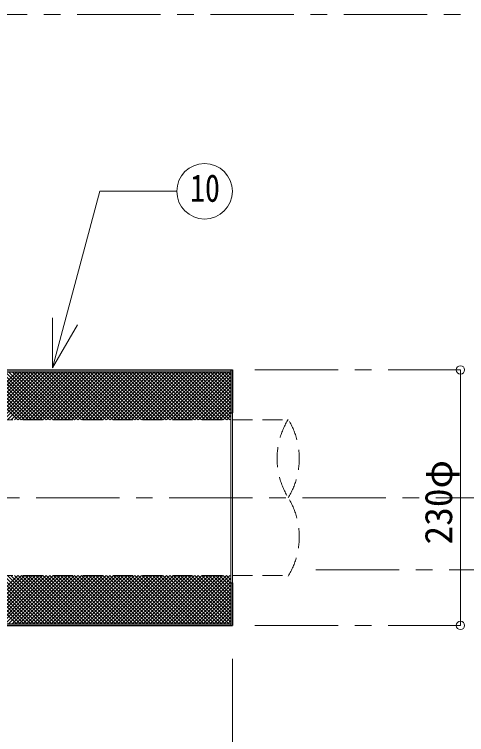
# Model space of a CAD drawing. Units: millimetres at full size, sheet at 1:15; details may follow other scales. Extents: x -3171 to 2904, y -2098 to 2117.
# Drawn here: x 58 to 465, y -1009 to -360 of the extents above; entities that cross this region are included whole.
import ezdxf
from ezdxf.enums import TextEntityAlignment as Align

# ---------------------------------------------------------------- set-up
doc = ezdxf.new("R2010")
doc.units = ezdxf.units.MM
doc.header["$LTSCALE"] = 15
doc.header["$PDMODE"] = 32
doc.header["$PDSIZE"] = 7.5
doc.linetypes.add('CHAIN1', pattern=[8, 5, -1, 1, -1])
doc.linetypes.add('DASHED1', pattern=[1.8, 1.2, -0.6])
doc.layers.add('0-0_ﾚｲﾔ1', color=4, linetype='Continuous', lineweight=9)
doc.styles.add('ＭＳ ゴシック', font='')
doc.styles.get('ＭＳ ゴシック').set_extended_font_data('MS Gothic')

msp = doc.modelspace()

# ---------------------------------------------------------------- linework, layer by layer
at = {"layer": '0-0_ﾚｲﾔ1', "linetype": 'CHAIN1'}
for p, q in [((-245.38, -360.45), (869.62, -360.45)), ((274.62, -680.45), (459.62, -680.45)), ((-642.38, -795.45), (674.62, -795.45)), ((329.62, -860.45), (674.62, -860.45)), ((274.62, -910.45), (459.62, -910.45)), ((254.62, -940.45), (254.62, -1585.45))]:
    msp.add_line(p, q, dxfattribs=at)
at = {"layer": '0-0_ﾚｲﾔ1', "color": 7, "lineweight": 18}
for p, q in [((92.49, -678.69), (135.1, -519.67)), ((204.35, -519.67), (135.1, -519.67)), ((92.49, -678.69), (92.49, -633.69)), ((92.49, -678.69), (114.99, -639.72)), ((253.02, -871.95), (253.02, -718.95)), ((254.62, -871.95), (254.62, -718.95))]:
    msp.add_line(p, q, dxfattribs=at)
at = {"layer": '0-0_ﾚｲﾔ1', "color": 5, "lineweight": 25}
for p, q in [((-345.38, -680.45), (254.62, -680.45)), ((253.02, -680.45), (253.02, -718.95)), ((254.62, -680.45), (254.62, -718.95)), ((-345.38, -682.05), (253.02, -682.05)), ((253.02, -718.95), (254.62, -718.95)), ((253.02, -871.95), (253.02, -910.45)), ((-345.38, -908.85), (253.02, -908.85)), ((-345.38, -910.45), (254.62, -910.45))]:
    msp.add_line(p, q, dxfattribs=at)
at = {"layer": '0-0_ﾚｲﾔ1'}
for p, q in [((459.62, -680.45), (459.62, -910.45)), ((16.95, -725.35), (60.25, -682.05)), ((17.92, -682.05), (61.22, -725.35)), ((20.13, -725.35), (63.43, -682.05)), ((21.11, -682.05), (64.41, -725.35)), ((23.31, -725.35), (66.61, -682.05)), ((24.29, -682.05), (67.59, -725.35)), ((26.5, -725.35), (69.8, -682.05)), ((27.47, -682.05), (70.77, -725.35)), ((29.68, -725.35), (72.98, -682.05)), ((30.65, -682.05), (73.95, -725.35)), ((32.86, -725.35), (76.16, -682.05)), ((33.83, -682.05), (77.13, -725.35)), ((36.04, -725.35), (79.34, -682.05)), ((37.02, -682.05), (80.32, -725.35)), ((39.22, -725.35), (82.52, -682.05)), ((40.2, -682.05), (83.5, -725.35)), ((42.41, -725.35), (85.71, -682.05)), ((43.38, -682.05), (86.68, -725.35)), ((45.59, -725.35), (88.89, -682.05)), ((46.56, -682.05), (89.86, -725.35)), ((48.77, -725.35), (92.07, -682.05)), ((49.74, -682.05), (93.04, -725.35)), ((51.95, -725.35), (95.25, -682.05)), ((52.93, -682.05), (96.23, -725.35)), ((55.13, -725.35), (98.43, -682.05)), ((56.11, -682.05), (99.41, -725.35)), ((58.32, -725.35), (101.62, -682.05)), ((59.29, -682.05), (102.59, -725.35)), ((61.5, -725.35), (104.8, -682.05)), ((62.47, -682.05), (105.77, -725.35)), ((64.68, -725.35), (107.98, -682.05)), ((65.65, -682.05), (108.95, -725.35)), ((67.86, -725.35), (111.16, -682.05)), ((68.84, -682.05), (112.14, -725.35)), ((71.04, -725.35), (114.34, -682.05)), ((72.02, -682.05), (115.32, -725.35)), ((74.23, -725.35), (117.53, -682.05)), ((75.2, -682.05), (118.5, -725.35)), ((77.41, -725.35), (120.71, -682.05)), ((78.38, -682.05), (121.68, -725.35)), ((80.59, -725.35), (123.89, -682.05)), ((81.56, -682.05), (124.86, -725.35)), ((83.77, -725.35), (127.07, -682.05)), ((84.74, -682.05), (128.04, -725.35)), ((86.95, -725.35), (130.25, -682.05)), ((87.93, -682.05), (131.23, -725.35)), ((90.14, -725.35), (133.44, -682.05)), ((91.11, -682.05), (134.41, -725.35)), ((93.32, -725.35), (136.62, -682.05)), ((94.29, -682.05), (137.59, -725.35)), ((96.5, -725.35), (139.8, -682.05)), ((97.47, -682.05), (140.77, -725.35)), ((99.68, -725.35), (142.98, -682.05)), ((100.65, -682.05), (143.95, -725.35)), ((102.86, -725.35), (146.16, -682.05)), ((103.84, -682.05), (147.14, -725.35)), ((106.05, -725.35), (149.35, -682.05)), ((107.02, -682.05), (150.32, -725.35)), ((109.23, -725.35), (152.53, -682.05)), ((110.2, -682.05), (153.5, -725.35)), ((112.41, -725.35), (155.71, -682.05)), ((113.38, -682.05), (156.68, -725.35)), ((115.59, -725.35), (158.89, -682.05)), ((116.56, -682.05), (159.86, -725.35)), ((118.77, -725.35), (162.07, -682.05)), ((119.75, -682.05), (163.05, -725.35)), ((121.96, -725.35), (165.26, -682.05)), ((122.93, -682.05), (166.23, -725.35)), ((125.14, -725.35), (168.44, -682.05)), ((126.11, -682.05), (169.41, -725.35)), ((128.32, -725.35), (171.62, -682.05)), ((129.29, -682.05), (172.59, -725.35)), ((131.5, -725.35), (174.8, -682.05)), ((132.47, -682.05), (175.77, -725.35)), ((134.68, -725.35), (177.98, -682.05)), ((135.66, -682.05), (178.96, -725.35)), ((137.86, -725.35), (181.16, -682.05)), ((138.84, -682.05), (182.14, -725.35)), ((141.05, -725.35), (184.35, -682.05)), ((142.02, -682.05), (185.32, -725.35)), ((144.23, -725.35), (187.53, -682.05)), ((145.2, -682.05), (188.5, -725.35)), ((147.41, -725.35), (190.71, -682.05)), ((148.38, -682.05), (191.68, -725.35)), ((150.59, -725.35), (193.89, -682.05)), ((151.57, -682.05), (194.87, -725.35)), ((153.77, -725.35), (197.07, -682.05)), ((154.75, -682.05), (198.05, -725.35)), ((156.96, -725.35), (200.26, -682.05)), ((157.93, -682.05), (201.23, -725.35)), ((160.14, -725.35), (203.44, -682.05)), ((161.11, -682.05), (204.41, -725.35)), ((163.32, -725.35), (206.62, -682.05)), ((164.29, -682.05), (207.59, -725.35)), ((166.5, -725.35), (209.8, -682.05)), ((167.48, -682.05), (210.78, -725.35)), ((169.68, -725.35), (212.98, -682.05)), ((170.66, -682.05), (213.96, -725.35)), ((172.87, -725.35), (216.17, -682.05)), ((173.84, -682.05), (217.14, -725.35)), ((176.05, -725.35), (219.35, -682.05)), ((177.02, -682.05), (220.32, -725.35)), ((179.23, -725.35), (222.53, -682.05)), ((180.2, -682.05), (223.5, -725.35)), ((182.41, -725.35), (225.71, -682.05)), ((183.39, -682.05), (226.69, -725.35)), ((185.59, -725.35), (228.89, -682.05)), ((186.57, -682.05), (229.87, -725.35)), ((188.78, -725.35), (232.08, -682.05)), ((189.75, -682.05), (233.05, -725.35)), ((191.96, -725.35), (235.26, -682.05)), ((192.93, -682.05), (236.23, -725.35)), ((195.14, -725.35), (238.44, -682.05)), ((196.11, -682.05), (239.41, -725.35)), ((198.32, -725.35), (241.62, -682.05)), ((199.3, -682.05), (242.6, -725.35)), ((201.5, -725.35), (244.8, -682.05)), ((202.48, -682.05), (245.78, -725.35)), ((204.69, -725.35), (247.99, -682.05)), ((205.66, -682.05), (248.96, -725.35)), ((207.87, -725.35), (251.17, -682.05)), ((208.84, -682.05), (252.14, -725.35)), ((211.05, -725.35), (253.02, -683.39)), ((212.02, -682.05), (253.02, -723.05)), ((214.23, -725.35), (253.02, -686.57)), ((215.21, -682.05), (253.02, -719.87)), ((218.39, -682.05), (253.02, -716.68)), ((221.57, -682.05), (253.02, -713.5)), ((224.75, -682.05), (253.02, -710.32)), ((227.93, -682.05), (253.02, -707.14)), ((231.12, -682.05), (253.02, -703.96)), ((234.3, -682.05), (253.02, -700.77)), ((237.48, -682.05), (253.02, -697.59)), ((240.66, -682.05), (253.02, -694.41)), ((243.84, -682.05), (253.02, -691.23)), ((247.03, -682.05), (253.02, -688.05)), ((250.21, -682.05), (253.02, -684.86)), ((217.41, -725.35), (253.02, -689.75)), ((220.6, -725.35), (253.02, -692.93)), ((223.78, -725.35), (253.02, -696.12)), ((226.96, -725.35), (253.02, -699.3)), ((230.14, -725.35), (253.02, -702.48)), ((233.32, -725.35), (253.02, -705.66)), ((236.51, -725.35), (253.02, -708.84)), ((239.69, -725.35), (253.02, -712.03)), ((242.87, -725.35), (253.02, -715.21)), ((246.05, -725.35), (253.02, -718.39)), ((249.23, -725.35), (253.02, -721.57)), ((252.42, -725.35), (253.02, -724.75)), ((16.87, -865.55), (60.17, -908.85)), ((18, -908.85), (61.3, -865.55)), ((20.05, -865.55), (63.35, -908.85)), ((21.19, -908.85), (64.49, -865.55)), ((23.23, -865.55), (66.53, -908.85)), ((24.37, -908.85), (67.67, -865.55)), ((26.41, -865.55), (69.71, -908.85)), ((27.55, -908.85), (70.85, -865.55)), ((29.6, -865.55), (72.9, -908.85)), ((30.73, -908.85), (74.03, -865.55)), ((32.78, -865.55), (76.08, -908.85)), ((33.91, -908.85), (77.21, -865.55)), ((35.96, -865.55), (79.26, -908.85)), ((37.1, -908.85), (80.4, -865.55)), ((39.14, -865.55), (82.44, -908.85)), ((40.28, -908.85), (83.58, -865.55)), ((42.32, -865.55), (85.62, -908.85)), ((43.46, -908.85), (86.76, -865.55)), ((45.51, -865.55), (88.81, -908.85)), ((46.64, -908.85), (89.94, -865.55)), ((48.69, -865.55), (91.99, -908.85)), ((49.82, -908.85), (93.12, -865.55)), ((51.87, -865.55), (95.17, -908.85)), ((53.01, -908.85), (96.31, -865.55)), ((55.05, -865.55), (98.35, -908.85)), ((56.19, -908.85), (99.49, -865.55)), ((58.23, -865.55), (101.53, -908.85)), ((59.37, -908.85), (102.67, -865.55)), ((61.42, -865.55), (104.72, -908.85)), ((62.55, -908.85), (105.85, -865.55)), ((64.6, -865.55), (107.9, -908.85)), ((65.73, -908.85), (109.03, -865.55)), ((67.78, -865.55), (111.08, -908.85)), ((68.92, -908.85), (112.22, -865.55)), ((70.96, -865.55), (114.26, -908.85)), ((72.1, -908.85), (115.4, -865.55)), ((74.14, -865.55), (117.44, -908.85)), ((75.28, -908.85), (118.58, -865.55)), ((77.33, -865.55), (120.63, -908.85)), ((78.46, -908.85), (121.76, -865.55)), ((80.51, -865.55), (123.81, -908.85)), ((81.64, -908.85), (124.94, -865.55)), ((83.69, -865.55), (126.99, -908.85)), ((84.83, -908.85), (128.13, -865.55)), ((86.87, -865.55), (130.17, -908.85)), ((88.01, -908.85), (131.31, -865.55)), ((90.05, -865.55), (133.35, -908.85)), ((91.19, -908.85), (134.49, -865.55)), ((93.24, -865.55), (136.54, -908.85)), ((94.37, -908.85), (137.67, -865.55)), ((96.42, -865.55), (139.72, -908.85)), ((97.55, -908.85), (140.85, -865.55)), ((99.6, -865.55), (142.9, -908.85)), ((100.74, -908.85), (144.04, -865.55)), ((102.78, -865.55), (146.08, -908.85)), ((103.92, -908.85), (147.22, -865.55)), ((105.96, -865.55), (149.26, -908.85)), ((107.1, -908.85), (150.4, -865.55)), ((109.15, -865.55), (152.45, -908.85)), ((110.28, -908.85), (153.58, -865.55)), ((112.33, -865.55), (155.63, -908.85)), ((113.46, -908.85), (156.76, -865.55)), ((115.51, -865.55), (158.81, -908.85)), ((116.65, -908.85), (159.95, -865.55)), ((118.69, -865.55), (161.99, -908.85)), ((119.83, -908.85), (163.13, -865.55)), ((121.87, -865.55), (165.17, -908.85)), ((123.01, -908.85), (166.31, -865.55)), ((125.06, -865.55), (168.36, -908.85)), ((126.19, -908.85), (169.49, -865.55)), ((128.24, -865.55), (171.54, -908.85)), ((129.37, -908.85), (172.67, -865.55)), ((131.42, -865.55), (174.72, -908.85)), ((132.56, -908.85), (175.86, -865.55)), ((134.6, -865.55), (177.9, -908.85)), ((135.74, -908.85), (179.04, -865.55)), ((137.78, -865.55), (181.08, -908.85)), ((138.92, -908.85), (182.22, -865.55)), ((140.97, -865.55), (184.27, -908.85)), ((142.1, -908.85), (185.4, -865.55)), ((144.15, -865.55), (187.45, -908.85)), ((145.28, -908.85), (188.58, -865.55)), ((147.33, -865.55), (190.63, -908.85)), ((148.47, -908.85), (191.77, -865.55)), ((150.51, -865.55), (193.81, -908.85)), ((151.65, -908.85), (194.95, -865.55)), ((153.69, -865.55), (196.99, -908.85)), ((154.83, -908.85), (198.13, -865.55)), ((156.88, -865.55), (200.18, -908.85)), ((158.01, -908.85), (201.31, -865.55)), ((160.06, -865.55), (203.36, -908.85)), ((161.19, -908.85), (204.49, -865.55)), ((163.24, -865.55), (206.54, -908.85)), ((164.38, -908.85), (207.68, -865.55)), ((166.42, -865.55), (209.72, -908.85)), ((167.56, -908.85), (210.86, -865.55)), ((169.6, -865.55), (212.9, -908.85)), ((170.74, -908.85), (214.04, -865.55)), ((172.79, -865.55), (216.09, -908.85)), ((173.92, -908.85), (217.22, -865.55)), ((175.97, -865.55), (219.27, -908.85)), ((177.1, -908.85), (220.4, -865.55)), ((179.15, -865.55), (222.45, -908.85)), ((180.29, -908.85), (223.59, -865.55)), ((182.33, -865.55), (225.63, -908.85)), ((183.47, -908.85), (226.77, -865.55)), ((185.51, -865.55), (228.81, -908.85)), ((186.65, -908.85), (229.95, -865.55)), ((188.7, -865.55), (232, -908.85)), ((189.83, -908.85), (233.13, -865.55)), ((191.88, -865.55), (235.18, -908.85)), ((193.01, -908.85), (236.31, -865.55)), ((195.06, -865.55), (238.36, -908.85)), ((196.2, -908.85), (239.5, -865.55)), ((198.24, -865.55), (241.54, -908.85)), ((199.38, -908.85), (242.68, -865.55)), ((201.42, -865.55), (244.72, -908.85)), ((202.56, -908.85), (245.86, -865.55)), ((204.61, -865.55), (247.91, -908.85)), ((205.74, -908.85), (249.04, -865.55)), ((207.79, -865.55), (251.09, -908.85)), ((208.92, -908.85), (252.22, -865.55)), ((210.97, -865.55), (253.02, -907.6)), ((212.11, -908.85), (253.02, -867.94)), ((214.15, -865.55), (253.02, -904.42)), ((217.33, -865.55), (253.02, -901.24)), ((220.52, -865.55), (253.02, -898.06)), ((223.7, -865.55), (253.02, -894.87)), ((226.88, -865.55), (253.02, -891.69)), ((230.06, -865.55), (253.02, -888.51)), ((233.24, -865.55), (253.02, -885.33)), ((236.43, -865.55), (253.02, -882.15)), ((239.61, -865.55), (253.02, -878.96)), ((242.79, -865.55), (253.02, -875.78)), ((245.97, -865.55), (253.02, -872.6)), ((249.15, -865.55), (253.02, -869.42)), ((252.34, -865.55), (253.02, -866.24)), ((215.29, -908.85), (253.02, -871.12)), ((218.47, -908.85), (253.02, -874.31)), ((221.65, -908.85), (253.02, -877.49)), ((224.83, -908.85), (253.02, -880.67)), ((228.02, -908.85), (253.02, -883.85)), ((231.2, -908.85), (253.02, -887.03)), ((234.38, -908.85), (253.02, -890.22)), ((237.56, -908.85), (253.02, -893.4)), ((240.74, -908.85), (253.02, -896.58)), ((243.93, -908.85), (253.02, -899.76)), ((247.11, -908.85), (253.02, -902.94)), ((250.29, -908.85), (253.02, -906.13))]:
    msp.add_line(p, q, dxfattribs=at)
at = {"layer": '0-0_ﾚｲﾔ1', "linetype": 'DASHED1'}
for p, q in [((-312.38, -725.35), (304.62, -725.35)), ((-312.38, -865.55), (304.62, -865.55))]:
    msp.add_line(p, q, dxfattribs=at)
at = {"layer": '0-0_ﾚｲﾔ1', "color": 5, "lineweight": 25}
msp.add_lwpolyline([(253.02, -871.95), (254.62, -871.95), (254.62, -910.45)], dxfattribs=at)
at = {"layer": '0-0_ﾚｲﾔ1', "color": 7, "lineweight": 18}
msp.add_circle((229.35, -519.67), 25, dxfattribs=at)
at = {"layer": '0-0_ﾚｲﾔ1', "linetype": 'DASHED1'}
for centre, start, end in [((361.75, -760.2), 148.324, 211.676), ((247.49, -760.2), 328.324, 31.676), ((247.49, -830.7), 328.324, 31.676)]:
    msp.add_arc(centre, 67.13, start, end, dxfattribs=at)
at = {"layer": '0-0_ﾚｲﾔ1', "color": 1}
for p in [(459.62, -680.45), (459.62, -910.45)]:
    msp.add_point(p, dxfattribs=at)

# ---------------------------------------------------------------- texts
at = {"layer": '0-0_ﾚｲﾔ1', "color": 7, "style": 'ＭＳ ゴシック', "width": 0.8}
msp.add_text('10', height=24.74, dxfattribs=at).set_placement((216.23, -536.54), align=Align.BOTTOM_LEFT)
at = {"layer": '0-0_ﾚｲﾔ1', "color": 7, "style": 'ＭＳ ゴシック'}
msp.add_text('230φ', height=24.74, rotation=90, dxfattribs=at).set_placement((459.62, -837.64), align=Align.BOTTOM_LEFT)

doc.saveas('drawing.dxf')
